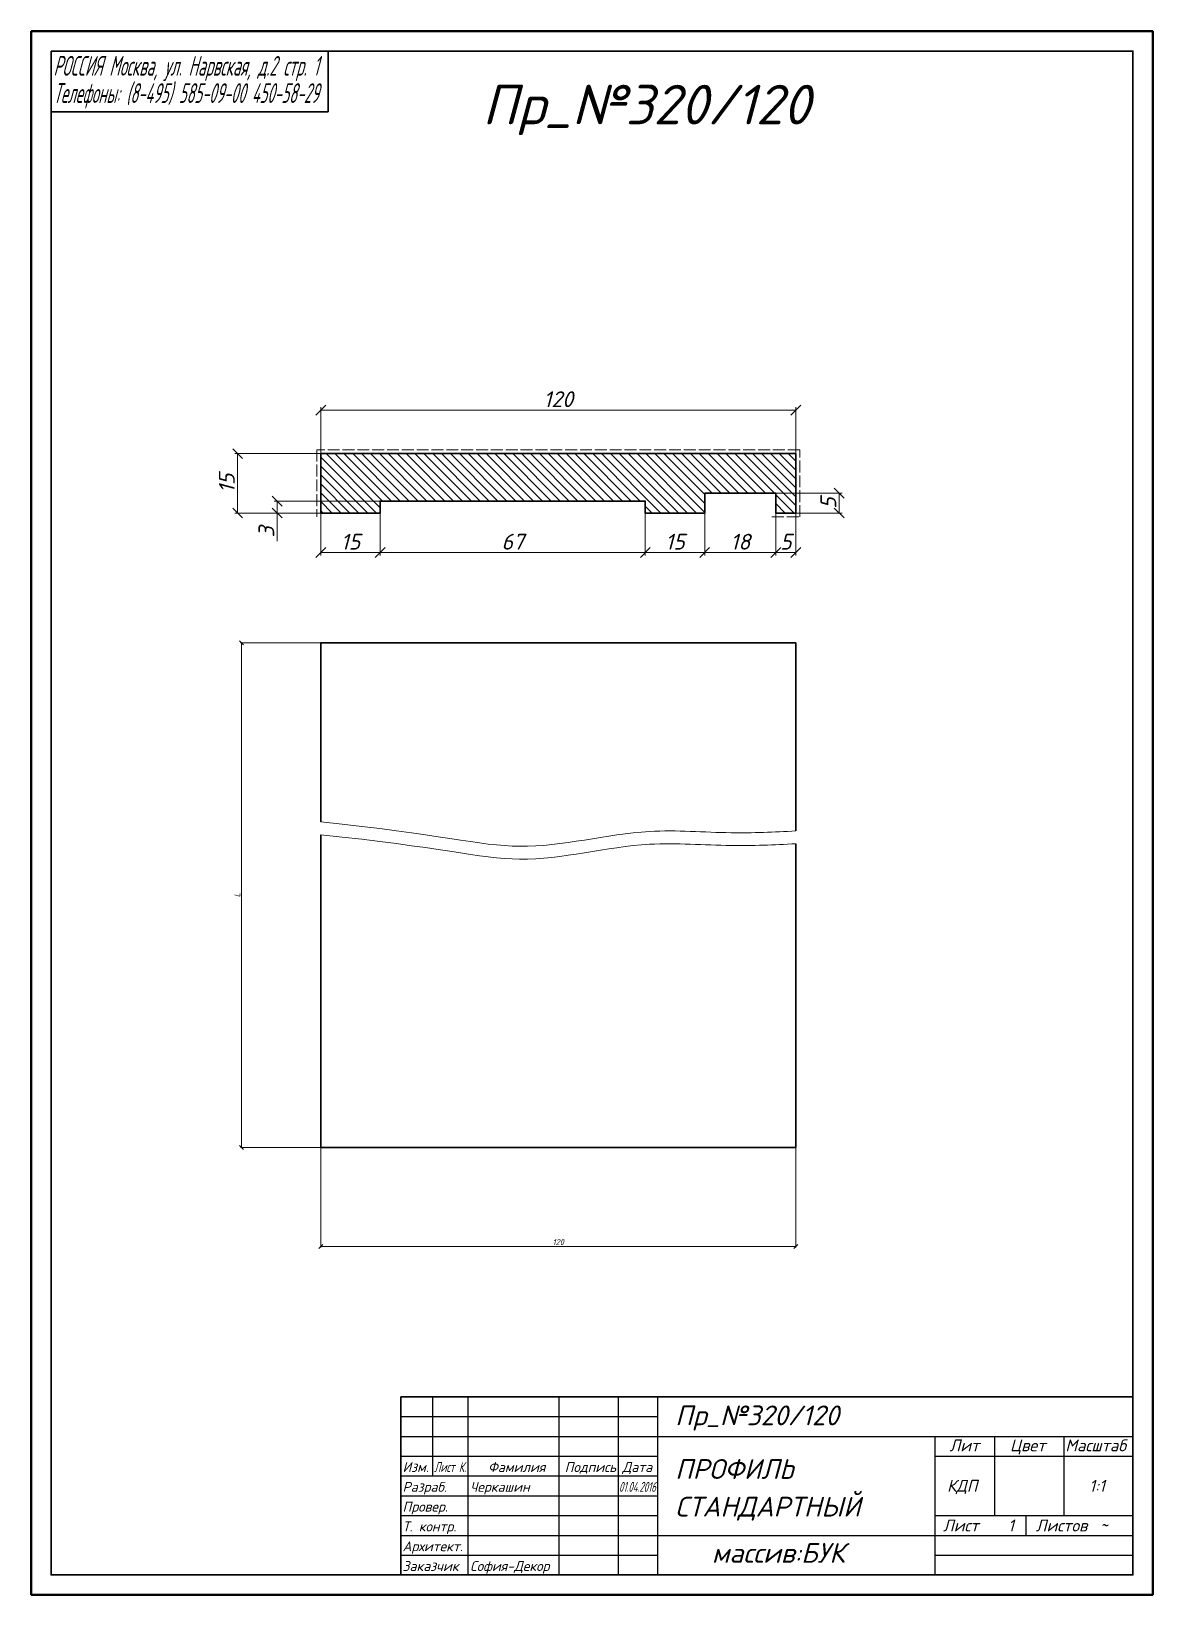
# Model space of a CAD drawing. Header units: millimetres. Extents: x 2545 to 2828, y -407 to -12.
import ezdxf
from ezdxf.enums import TextEntityAlignment as Align

# ---------------------------------------------------------------- set-up
doc = ezdxf.new("R2010")
doc.units = ezdxf.units.MM
doc.linetypes.add('ACAD_ISO02W100', pattern=[15, 12, -3])
doc.layers.get('0').update_dxf_attribs({"lineweight": 13})
for name, color, linetype, lineweight in [('Пр_№320', 1, 'Continuous', 35), ('служебный слой ЛИНИИ ПУНКТИРНЫЕ', 7, 'ACAD_ISO02W100', 13), ('служебный слой НАДПИСИ', 7, 'Continuous', 13), ('служебный слой РАЗМЕРЫ', 7, 'Continuous', 9), ('служебный слой ШТАМП', 7, 'Continuous', 30), ('служебный слой ШТРИХОВКА', 7, 'Continuous', 5)]:
    doc.layers.add(name, color=color, linetype=linetype, lineweight=lineweight)
doc.styles.add('ЕСКД', font='isocpeur.ttf', dxfattribs={"oblique": 15})
doc.dimstyles.new('ЕСКД', dxfattribs={"dimtxt": 3.5, "dimasz": 2.5, "dimexe": 0.25, "dimexo": 0, "dimgap": 0.35, "dimtad": 1, "dimdec": 1, "dimzin": 9, "dimtxsty": 'ЕСКД', "dimblk": 'OBLIQUE', "dimcen": 0, "dimclrd": 256, "dimclre": 256, "dimclrt": 256, "dimadec": 1, "dimazin": 0, "dimtfac": 1, "dimtdec": 1, "dimtmove": 0, "dimatfit": 3, "dimldrblk": 'DOTSMALL', "dimfxl": 1, "dimlwd": -1, "dimlwe": -1, "dimarcsym": 0})

# ---------------------------------------------------------------- blocks, each defined once
blk = doc.blocks.new('_OBLIQUE')
at = {"color": 0, "linetype": 'ByBlock'}
blk.add_line((-0.5, -0.5), (0.5, 0.5), dxfattribs=at)
blk = doc.blocks.new('*D853')
at = {"layer": 'Defpoints', "color": 0, "transparency": 16777216}
for p in [(2606.89, -134), (2617.89, -134), (2632.89, -131)]:
    blk.add_point(p, dxfattribs=at)
at = {"layer": 'служебный слой РАЗМЕРЫ', "transparency": 16777216}
for p, q in [((2632.89, -131), (2606.14, -131)), ((2617.89, -134), (2606.14, -134)), ((2606.89, -131), (2606.89, -134)), ((2606.89, -134), (2606.89, -141.07))]:
    blk.add_line(p, q, dxfattribs=at)
at = {"layer": 'служебный слой РАЗМЕРЫ', "transparency": 16777216, "xscale": 2.5, "yscale": 2.5, "zscale": 2.5}
for p, rotation in [((2606.89, -131), 90), ((2606.89, -134), 270)]:
    blk.add_blockref('_OBLIQUE', p, dxfattribs=dict(at, rotation=rotation))
at = {"layer": 'служебный слой РАЗМЕРЫ', "transparency": 16777216, "insert": (2604.14, -138.78), "char_height": 4, "attachment_point": 5, "rotation": 90, "style": 'ЕСКД'}
blk.add_mtext('3', dxfattribs=at)
blk = doc.blocks.new('_DotSmall')
at = {"color": 0, "linetype": 'ByBlock', "lineweight": -3, "const_width": 0.5}
blk.add_lwpolyline([(-0.0625, 0, 1), (0.0625, 0, 1)], format="xyb", close=True, dxfattribs=at)
blk = doc.blocks.new('*D852')
at = {"layer": 'Defpoints', "color": 0, "transparency": 16777216}
for p in [(2596.89, -119), (2617.89, -119), (2617.89, -134)]:
    blk.add_point(p, dxfattribs=at)
at = {"layer": 'служебный слой РАЗМЕРЫ', "transparency": 16777216}
for p, q in [((2617.89, -119), (2596.14, -119)), ((2596.89, -134), (2596.89, -119)), ((2617.89, -134), (2596.14, -134))]:
    blk.add_line(p, q, dxfattribs=at)
at = {"layer": 'служебный слой РАЗМЕРЫ', "transparency": 16777216, "xscale": 2.5, "yscale": 2.5, "zscale": 2.5}
for p, rotation in [((2596.89, -119), 90), ((2596.89, -134), 270)]:
    blk.add_blockref('_OBLIQUE', p, dxfattribs=dict(at, rotation=rotation))
at = {"layer": 'служебный слой РАЗМЕРЫ', "transparency": 16777216, "insert": (2594.14, -126.5), "char_height": 4, "attachment_point": 5, "rotation": 90, "style": 'ЕСКД'}
blk.add_mtext('15', dxfattribs=at)
blk = doc.blocks.new('*D854')
at = {"layer": 'Defpoints', "color": 0, "transparency": 16777216}
for p in [(2699.89, -134), (2714.89, -134), (2699.89, -144)]:
    blk.add_point(p, dxfattribs=at)
at = {"layer": 'служебный слой РАЗМЕРЫ', "transparency": 16777216}
for p, q in [((2699.89, -134), (2699.89, -144.75)), ((2714.89, -134), (2714.89, -144.75)), ((2714.89, -144), (2699.89, -144))]:
    blk.add_line(p, q, dxfattribs=at)
at = {"layer": 'служебный слой РАЗМЕРЫ', "transparency": 16777216, "xscale": 2.5, "yscale": 2.5, "zscale": 2.5, "rotation": 180}
blk.add_blockref('_OBLIQUE', (2699.89, -144), dxfattribs=at)
at = {"layer": 'служебный слой РАЗМЕРЫ', "transparency": 16777216, "xscale": 2.5, "yscale": 2.5, "zscale": 2.5}
blk.add_blockref('_OBLIQUE', (2714.89, -144), dxfattribs=at)
at = {"layer": 'служебный слой РАЗМЕРЫ', "transparency": 16777216, "insert": (2707.39, -141.25), "char_height": 4, "attachment_point": 5, "style": 'ЕСКД'}
blk.add_mtext('15', dxfattribs=at)
blk = doc.blocks.new('*D851')
at = {"layer": 'Defpoints', "color": 0, "transparency": 16777216}
for p in [(2617.89, -134), (2632.89, -134), (2617.89, -144)]:
    blk.add_point(p, dxfattribs=at)
at = {"layer": 'служебный слой РАЗМЕРЫ', "transparency": 16777216}
for p, q in [((2617.89, -134), (2617.89, -144.75)), ((2632.89, -134), (2632.89, -144.75)), ((2632.89, -144), (2617.89, -144))]:
    blk.add_line(p, q, dxfattribs=at)
at = {"layer": 'служебный слой РАЗМЕРЫ', "transparency": 16777216, "xscale": 2.5, "yscale": 2.5, "zscale": 2.5, "rotation": 180}
blk.add_blockref('_OBLIQUE', (2617.89, -144), dxfattribs=at)
at = {"layer": 'служебный слой РАЗМЕРЫ', "transparency": 16777216, "xscale": 2.5, "yscale": 2.5, "zscale": 2.5}
blk.add_blockref('_OBLIQUE', (2632.89, -144), dxfattribs=at)
at = {"layer": 'служебный слой РАЗМЕРЫ', "transparency": 16777216, "insert": (2625.39, -141.25), "char_height": 4, "attachment_point": 5, "style": 'ЕСКД'}
blk.add_mtext('15', dxfattribs=at)
blk = doc.blocks.new('*D850')
at = {"layer": 'Defpoints', "color": 0, "transparency": 16777216}
for p in [(2732.89, -134), (2737.89, -134), (2732.89, -144)]:
    blk.add_point(p, dxfattribs=at)
at = {"layer": 'служебный слой РАЗМЕРЫ', "transparency": 16777216}
for p, q in [((2732.89, -134), (2732.89, -144.75)), ((2737.89, -134), (2737.89, -144.75)), ((2737.89, -144), (2732.89, -144))]:
    blk.add_line(p, q, dxfattribs=at)
at = {"layer": 'служебный слой РАЗМЕРЫ', "transparency": 16777216, "xscale": 2.5, "yscale": 2.5, "zscale": 2.5, "rotation": 180}
blk.add_blockref('_OBLIQUE', (2732.89, -144), dxfattribs=at)
at = {"layer": 'служебный слой РАЗМЕРЫ', "transparency": 16777216, "xscale": 2.5, "yscale": 2.5, "zscale": 2.5}
blk.add_blockref('_OBLIQUE', (2737.89, -144), dxfattribs=at)
at = {"layer": 'служебный слой РАЗМЕРЫ', "transparency": 16777216, "insert": (2735.39, -141.25), "char_height": 4, "attachment_point": 5, "style": 'ЕСКД'}
blk.add_mtext('5', dxfattribs=at)
blk = doc.blocks.new('*D849')
at = {"layer": 'Defpoints', "color": 0, "transparency": 16777216}
for p in [(2737.89, -108), (2617.89, -119), (2737.89, -119)]:
    blk.add_point(p, dxfattribs=at)
at = {"layer": 'служебный слой РАЗМЕРЫ', "transparency": 16777216}
for p, q in [((2617.89, -119), (2617.89, -107.25)), ((2617.89, -108), (2737.89, -108)), ((2737.89, -119), (2737.89, -107.25))]:
    blk.add_line(p, q, dxfattribs=at)
at = {"layer": 'служебный слой РАЗМЕРЫ', "transparency": 16777216, "xscale": 2.5, "yscale": 2.5, "zscale": 2.5, "rotation": 180}
blk.add_blockref('_OBLIQUE', (2617.89, -108), dxfattribs=at)
at = {"layer": 'служебный слой РАЗМЕРЫ', "transparency": 16777216, "xscale": 2.5, "yscale": 2.5, "zscale": 2.5}
blk.add_blockref('_OBLIQUE', (2737.89, -108), dxfattribs=at)
at = {"layer": 'служебный слой РАЗМЕРЫ', "transparency": 16777216, "insert": (2677.89, -105.25), "char_height": 4, "attachment_point": 5, "style": 'ЕСКД'}
blk.add_mtext('120', dxfattribs=at)
blk = doc.blocks.new('*D848')
at = {"layer": 'Defpoints', "color": 0, "transparency": 16777216}
for p in [(2632.89, -134), (2699.89, -134), (2699.89, -144)]:
    blk.add_point(p, dxfattribs=at)
at = {"layer": 'служебный слой РАЗМЕРЫ', "transparency": 16777216}
for p, q in [((2632.89, -134), (2632.89, -144.75)), ((2699.89, -134), (2699.89, -144.75)), ((2632.89, -144), (2699.89, -144))]:
    blk.add_line(p, q, dxfattribs=at)
at = {"layer": 'служебный слой РАЗМЕРЫ', "transparency": 16777216, "xscale": 2.5, "yscale": 2.5, "zscale": 2.5, "rotation": 180}
blk.add_blockref('_OBLIQUE', (2632.89, -144), dxfattribs=at)
at = {"layer": 'служебный слой РАЗМЕРЫ', "transparency": 16777216, "xscale": 2.5, "yscale": 2.5, "zscale": 2.5}
blk.add_blockref('_OBLIQUE', (2699.89, -144), dxfattribs=at)
at = {"layer": 'служебный слой РАЗМЕРЫ', "transparency": 16777216, "insert": (2666.39, -141.25), "char_height": 4, "attachment_point": 5, "style": 'ЕСКД'}
blk.add_mtext('67', dxfattribs=at)
blk = doc.blocks.new('*D847')
at = {"layer": 'Defpoints', "color": 0, "transparency": 16777216}
for p in [(2714.89, -134), (2732.89, -134), (2732.89, -144)]:
    blk.add_point(p, dxfattribs=at)
at = {"layer": 'служебный слой РАЗМЕРЫ', "transparency": 16777216}
for p, q in [((2714.89, -134), (2714.89, -144.75)), ((2732.89, -134), (2732.89, -144.75)), ((2714.89, -144), (2732.89, -144))]:
    blk.add_line(p, q, dxfattribs=at)
at = {"layer": 'служебный слой РАЗМЕРЫ', "transparency": 16777216, "xscale": 2.5, "yscale": 2.5, "zscale": 2.5, "rotation": 180}
blk.add_blockref('_OBLIQUE', (2714.89, -144), dxfattribs=at)
at = {"layer": 'служебный слой РАЗМЕРЫ', "transparency": 16777216, "xscale": 2.5, "yscale": 2.5, "zscale": 2.5}
blk.add_blockref('_OBLIQUE', (2732.89, -144), dxfattribs=at)
at = {"layer": 'служебный слой РАЗМЕРЫ', "transparency": 16777216, "insert": (2723.89, -141.25), "char_height": 4, "attachment_point": 5, "style": 'ЕСКД'}
blk.add_mtext('18', dxfattribs=at)
blk = doc.blocks.new('*D846')
at = {"layer": 'Defpoints', "color": 0, "transparency": 16777216}
for p in [(2732.89, -129), (2748.89, -129), (2737.89, -134)]:
    blk.add_point(p, dxfattribs=at)
at = {"layer": 'служебный слой РАЗМЕРЫ', "transparency": 16777216}
for p, q in [((2732.89, -129), (2749.64, -129)), ((2748.89, -134), (2748.89, -129)), ((2737.89, -134), (2749.64, -134))]:
    blk.add_line(p, q, dxfattribs=at)
at = {"layer": 'служебный слой РАЗМЕРЫ', "transparency": 16777216, "xscale": 2.5, "yscale": 2.5, "zscale": 2.5}
for p, rotation in [((2748.89, -129), 90), ((2748.89, -134), 270)]:
    blk.add_blockref('_OBLIQUE', p, dxfattribs=dict(at, rotation=rotation))
at = {"layer": 'служебный слой РАЗМЕРЫ', "transparency": 16777216, "insert": (2746.14, -131.5), "char_height": 4, "attachment_point": 5, "rotation": 90, "style": 'ЕСКД'}
blk.add_mtext('5', dxfattribs=at)
blk = doc.blocks.new('*D845')
at = {"layer": 'Defpoints', "color": 0, "transparency": 16777216}
for p in [(2617.89, -166.77), (2597.89, -294.27), (2617.89, -294.27)]:
    blk.add_point(p, dxfattribs=at)
at = {"layer": 'служебный слой РАЗМЕРЫ', "transparency": 16777216}
for p, q in [((2617.89, -166.77), (2597.64, -166.77)), ((2597.89, -166.77), (2597.89, -294.27)), ((2617.89, -294.27), (2597.64, -294.27))]:
    blk.add_line(p, q, dxfattribs=at)
for p, rotation in [((2597.89, -166.77), 90), ((2597.89, -294.27), 270)]:
    blk.add_blockref('_OBLIQUE', p, dxfattribs=dict(at, rotation=rotation))
at = {"layer": 'служебный слой РАЗМЕРЫ', "transparency": 16777216, "insert": (2596.79, -230.52), "char_height": 1.5, "attachment_point": 5, "rotation": 90, "style": 'ЕСКД'}
blk.add_mtext('L', dxfattribs=at)
blk = doc.blocks.new('*D844')
at = {"layer": 'Defpoints', "color": 0, "transparency": 16777216}
for p in [(2617.89, -294.27), (2737.89, -294.27), (2737.89, -319.27)]:
    blk.add_point(p, dxfattribs=at)
at = {"layer": 'служебный слой РАЗМЕРЫ', "transparency": 16777216}
for p, q in [((2617.89, -294.27), (2617.89, -319.52)), ((2737.89, -294.27), (2737.89, -319.52)), ((2617.89, -319.27), (2737.89, -319.27))]:
    blk.add_line(p, q, dxfattribs=at)
at = {"layer": 'служебный слой РАЗМЕРЫ', "transparency": 16777216, "rotation": 180}
blk.add_blockref('_OBLIQUE', (2617.89, -319.27), dxfattribs=at)
at = {"layer": 'служебный слой РАЗМЕРЫ', "transparency": 16777216}
blk.add_blockref('_OBLIQUE', (2737.89, -319.27), dxfattribs=at)
at = {"layer": 'служебный слой РАЗМЕРЫ', "transparency": 16777216, "insert": (2677.89, -318.17), "char_height": 1.5, "attachment_point": 5, "style": 'ЕСКД'}
blk.add_mtext('120', dxfattribs=at)

msp = doc.modelspace()

# ---------------------------------------------------------------- hatches: boundary and pattern name
at = {"layer": 'служебный слой ШТРИХОВКА'}
h = msp.add_hatch(dxfattribs=at)
h.set_pattern_fill('ANSI31', color=256, scale=0.5, angle=-90, style=0)
h.set_pattern_definition([(315, (3358.4191, 1939.162), (1.122532, 1.122532), [])])
h.paths.add_polyline_path([(2699.89, -131), (2699.89, -134), (2714.89, -134), (2714.89, -129), (2732.89, -129), (2732.89, -134), (2737.89, -134), (2737.89, -119), (2617.89, -119), (2617.89, -134), (2632.89, -134), (2632.89, -131)])

# ---------------------------------------------------------------- linework, layer by layer
at = {"layer": 'Пр_№320'}
for points in [[(2732.89, -134), (2737.89, -134), (2737.89, -119), (2617.89, -119), (2617.89, -134), (2632.89, -134), (2632.89, -131), (2699.89, -131), (2699.89, -134), (2714.89, -134), (2714.89, -129), (2732.89, -129), (2732.89, -134)], [(2617.89, -212.05), (2617.89, -166.77), (2737.89, -166.77), (2737.89, -214.31)], [(2617.89, -215.29), (2617.89, -294.27), (2737.89, -294.27), (2737.89, -217.54)]]:
    msp.add_lwpolyline(points, dxfattribs=at)
at = {"layer": 'служебный слой ЛИНИИ ПУНКТИРНЫЕ', "ltscale": 0.25}
msp.add_lwpolyline([(2731.89, -135), (2738.89, -135), (2738.89, -118), (2616.89, -118), (2616.89, -135)], dxfattribs=at)
at = {"layer": 'служебный слой ШТАМП', "lineweight": 35}
for p, q in [((2619.74, -32.66), (2619.74, -17.31)), ((2549.74, -32.66), (2619.74, -32.66)), ((2638.09, -357.25), (2823.09, -357.25)), ((2638.09, -402.25), (2638.09, -357.25))]:
    msp.add_line(p, q, dxfattribs=at)
at = {"layer": 'служебный слой ШТАМП', "lineweight": -3}
for p, q in [((2646.09, -357.25), (2646.09, -377.25)), ((2655.09, -402.25), (2655.09, -357.25)), ((2678.09, -402.25), (2678.09, -357.25)), ((2693.09, -402.25), (2693.09, -357.25)), ((2703.09, -402.25), (2703.09, -357.25)), ((2638.09, -362.25), (2703.09, -362.25)), ((2638.09, -367.25), (2823.09, -367.25)), ((2773.09, -402.25), (2773.09, -367.25)), ((2788.09, -367.25), (2788.09, -387.25)), ((2805.59, -367.25), (2805.59, -387.25)), ((2638.09, -372.25), (2703.09, -372.25)), ((2773.09, -372.25), (2823.09, -372.25)), ((2638.09, -377.25), (2703.09, -377.25)), ((2638.09, -382.25), (2703.09, -382.25)), ((2638.09, -387.25), (2703.09, -387.25)), ((2773.09, -387.25), (2823.09, -387.25)), ((2796.09, -392.25), (2796.09, -387.25)), ((2638.09, -392.25), (2823.09, -392.25)), ((2638.09, -397.25), (2703.09, -397.25)), ((2773.09, -397.25), (2823.09, -397.25))]:
    msp.add_line(p, q, dxfattribs=at)
at = {"layer": 'служебный слой ШТАМП', "color": 6, "lineweight": 50}
msp.add_lwpolyline([(2544.74, -12.31), (2544.74, -407.25), (2828.09, -407.25), (2828.09, -12.31)], close=True, dxfattribs=at)
at = {"layer": 'служебный слой ШТАМП', "lineweight": 35}
msp.add_lwpolyline([(2549.74, -17.31), (2549.74, -402.25), (2823.09, -402.25), (2823.09, -17.31)], close=True, dxfattribs=at)
at = {"layer": 'служебный слой ШТРИХОВКА', "ltscale": 10}
for points in [[(2617.89, -212.05), (2647.93, -215.07), (2668.74, -221.33), (2696.79, -213.06), (2720.14, -215.15), (2732.44, -214.61), (2737.89, -214.31)], [(2617.89, -215.29), (2647.93, -218.31), (2668.74, -224.57), (2696.79, -216.29), (2720.14, -218.39), (2732.44, -217.84), (2737.89, -217.54)]]:
    msp.add_open_spline(points, degree=3, knots=[0, 0, 0, 0, 30.84743, 63.90391, 84.494301, 100.84291, 100.84291, 100.84291, 100.84291], dxfattribs=at)

# ---------------------------------------------------------------- texts
at = {"layer": 'служебный слой НАДПИСИ', "style": 'ЕСКД', "oblique": 15}
msp.add_text('Пр_№320/120', height=10, dxfattribs=at).set_placement((2658.71, -35.83))
at = {"layer": 'служебный слой ШТАМП', "lineweight": -3, "style": 'ЕСКД', "oblique": 15}
for s, height, width, p, p2 in [('РОССИЯ Москва, ул. Нарвская, д.2 стр. 1', 5, 0.525515, (2550.34, -23.54), (2617.34, -23.54)), ('Телефоны: (8-495) 585-09-00 450-58-29', 5, 0.531771, (2550.34, -30.43), (2617.34, -30.43)), ('Лист К.', 2.5, 0.68412, (2646.55, -376.25), (2654.59, -376.25)), ('01.04.2016', 2.5, 0.631972, (2693.22, -381.25), (2702.54, -381.25))]:
    msp.add_text(s, height=height, dxfattribs=dict(at, width=width)).set_placement(p, p2, align=Align.FIT)
for s, height, p in [('Пр_№320/120', 5, (2707.43, -364.44)), ('Лит', 3, (2776.74, -371.02)), ('Цвет', 3, (2792.02, -371.02)), ('Масштаб', 3, (2806.01, -371.02)), ('Изм.', 2.5, (2638.55, -376.25)), ('Фамилия', 2.5, (2660.16, -376.25)), ('Подпись', 2.5, (2679.52, -376.25)), ('Дата', 2.5, (2694.09, -376.25)), ('ПРОФИЛЬ', 5, (2707.43, -377.99)), ('Разраб.', 2.5, (2638.55, -381.25)), ('Черкашин', 2.5, (2655.63, -381.25)), ('КДП', 3, (2776.12, -381.23)), ('1:1', 3, (2812.04, -381.23)), ('СТАНДАРТНЫЙ', 5, (2707.43, -387.5)), ('Провер.', 2.5, (2638.55, -386.25)), ('Т. контр.', 2.5, (2638.55, -391.25)), ('Лист', 3, (2775.09, -391.25)), ('Листов', 3, (2798.53, -391.25)), ('Архитект.', 2.5, (2638.55, -396.25)), ('массив:БУК', 5, (2716.7, -399.18)), ('Заказчик', 2.5, (2638.55, -401.25)), ('София-Декор', 2.5, (2655.63, -401.25))]:
    msp.add_text(s, height=height, dxfattribs=at).set_placement(p)
for s, p in [('1', (2792.28, -388.26)), ('~', (2815.72, -388.26))]:
    msp.add_text(s, height=3, dxfattribs=at).set_placement(p, align=Align.TOP_CENTER)

# ---------------------------------------------------------------- dimensions: what is measured, and where the dimension line sits
at = {"layer": 'служебный слой РАЗМЕРЫ'}
for base, p1, p2, picture, middle in [((2737.89, -108), (2617.89, -119), (2737.89, -119), '*D849', (2677.89, -105.25)), ((2699.89, -144), (2632.89, -134), (2699.89, -134), '*D848', (2666.39, -141.25)), ((2699.89, -144), (2714.89, -134), (2699.89, -134), '*D854', (2707.39, -141.25)), ((2732.89, -144), (2714.89, -134), (2732.89, -134), '*D847', (2723.89, -141.25))]:
    dim = msp.add_linear_dim(base=base, p1=p1, p2=p2, dimstyle='ЕСКД', override={"dimtxt": 4, "dimasz": 2.5, "dimexe": 0.75, "dimgap": 0.75, "dimblk1": 'OBLIQUE', "dimblk2": 'OBLIQUE', "dimsah": 1}, dxfattribs=at)
    dim.commit()
    dim.dimension.update_dxf_attribs({"geometry": picture, "text_midpoint": middle})
for base, p1, p2, angle, picture, middle in [((2596.89, -119), (2617.89, -134), (2617.89, -119), 90, '*D852', (2594.14, -126.5)), ((2606.89, -134), (2632.89, -131), (2617.89, -134), 90, '*D853', (2604.14, -138.78)), ((2748.89, -129), (2737.89, -134), (2732.89, -129), 90, '*D846', (2746.14, -131.5)), ((2617.89, -144), (2632.89, -134), (2617.89, -134), 180, '*D851', (2625.39, -141.25)), ((2732.89, -144), (2737.89, -134), (2732.89, -134), 180, '*D850', (2735.39, -141.25))]:
    dim = msp.add_linear_dim(base=base, p1=p1, p2=p2, angle=angle, dimstyle='ЕСКД', override={"dimtxt": 4, "dimasz": 2.5, "dimexe": 0.75, "dimgap": 0.75, "dimblk1": 'OBLIQUE', "dimblk2": 'OBLIQUE', "dimsah": 1}, dxfattribs=at)
    dim.commit()
    dim.dimension.update_dxf_attribs({"geometry": picture, "text_midpoint": middle})
dim = msp.add_linear_dim(base=(2597.89, -294.27), p1=(2617.89, -166.77), p2=(2617.89, -294.27), angle=90, text='L', dimstyle='ЕСКД', override={"dimtxt": 1.5, "dimasz": 1}, dxfattribs=at)
dim.commit()
dim.dimension.update_dxf_attribs({"geometry": '*D845', "text_midpoint": (2596.79, -230.52)})
dim = msp.add_linear_dim(base=(2737.89, -319.27), p1=(2617.89, -294.27), p2=(2737.89, -294.27), dimstyle='ЕСКД', override={"dimtxt": 1.5, "dimasz": 1}, dxfattribs=at)
dim.commit()
dim.dimension.update_dxf_attribs({"geometry": '*D844', "text_midpoint": (2677.89, -319.27), "dimtype": 128})

doc.saveas('drawing.dxf')
